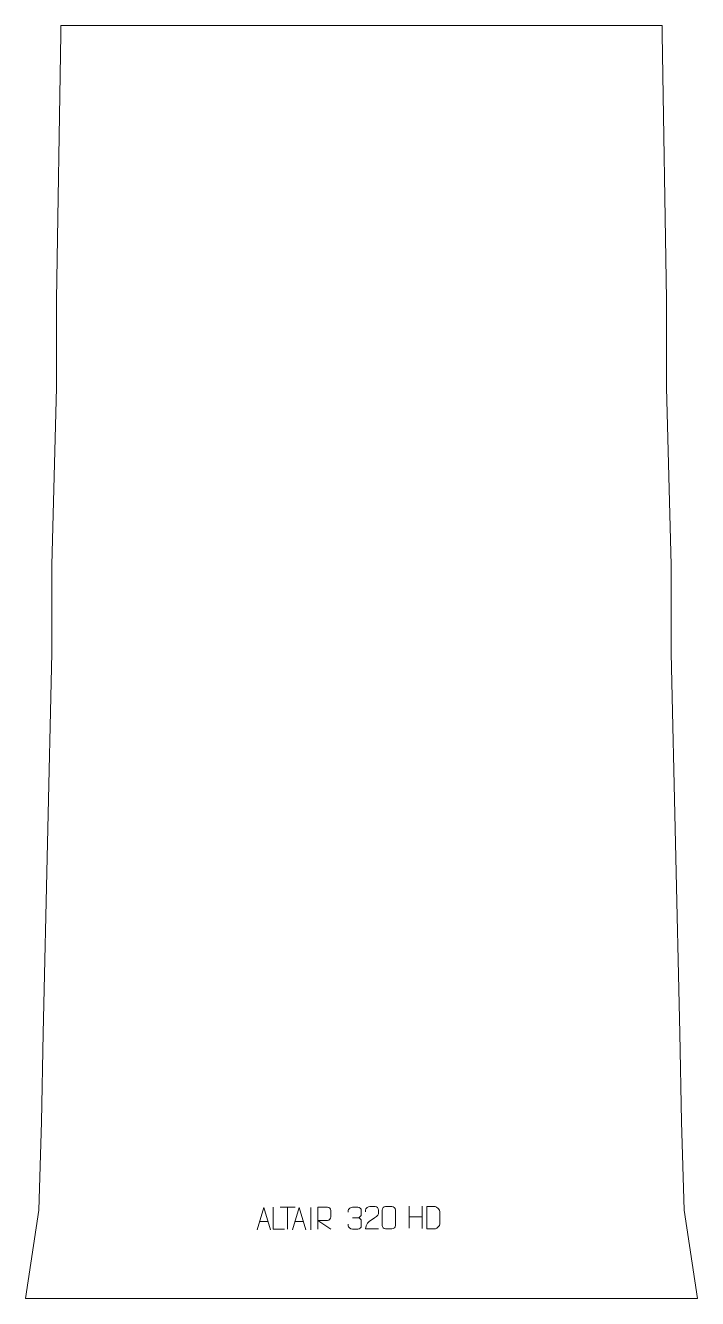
# Model space of a CAD drawing. Header units: millimetres. Extents: x -380 to 380, y -1120 to 320.
import ezdxf

# ---------------------------------------------------------------- set-up
doc = ezdxf.new("R2010")
doc.units = ezdxf.units.MM
doc.header["$MEASUREMENT"] = 0
doc.layers.add('layer 1', color=7, linetype='Continuous')

msp = doc.modelspace()

# ---------------------------------------------------------------- linework, layer by layer
at = {"layer": 'layer 1', "color": 242, "lineweight": 9}
msp.add_open_spline([(380.0533, -1119.9996), (380.0533, -1119.9996), (-380.0533, -1119.9996), (-380.0533, -1119.9996), (-380.0533, -1119.9996), (-380.0533, -1119.9996), (-365.0515, -1019.9845), (-365.0515, -1019.9845), (-365.0515, -1019.9845), (-365.0515, -1019.9845), (-362.0518, -919.9707), (-362.0518, -919.9707), (-362.0518, -919.9707), (-362.0518, -919.9707), (-360.051, -819.9576), (-360.051, -819.9576), (-360.051, -819.9576), (-360.051, -819.9576), (-350.0497, -389.8965), (-350.0497, -389.8965), (-350.0497, -389.8965), (-350.0497, -389.8965), (-350.0497, -289.8815), (-350.0497, -289.8815), (-350.0497, -289.8815), (-350.0497, -289.8815), (-345.0492, -89.8546), (-345.0492, -89.8546), (-345.0492, -89.8546), (-345.0492, -89.8546), (-345.0492, 10.1609), (-345.0492, 10.1609), (-345.0492, 10.1609), (-345.0492, 10.1609), (-340.0483, 310.2028), (-340.0483, 310.2028), (-340.0483, 310.2028), (-340.0483, 310.2028), (-340.0483, 320.2042), (-340.0483, 320.2042), (-340.0483, 320.2042), (-340.0483, 320.2042), (340.0469, 320.2042), (340.0469, 320.2042), (340.0469, 320.2042), (340.0469, 320.2042), (340.0469, 310.2028), (340.0469, 310.2028), (340.0469, 310.2028), (340.0469, 310.2028), (345.0492, 10.1609), (345.0492, 10.1609), (345.0492, 10.1609), (345.0492, 10.1609), (345.0492, -89.8546), (345.0492, -89.8546), (345.0492, -89.8546), (345.0492, -89.8546), (350.0497, -289.8815), (350.0497, -289.8815), (350.0497, -289.8815), (350.0497, -289.8815), (350.0497, -389.8965), (350.0497, -389.8965), (350.0497, -389.8965), (350.0497, -389.8965), (360.051, -819.9576), (360.051, -819.9576), (360.051, -819.9576), (360.051, -819.9576), (362.0518, -919.9707), (362.0518, -919.9707), (362.0518, -919.9707), (362.0518, -919.9707), (365.0515, -1019.9845), (365.0515, -1019.9845), (365.0515, -1019.9845), (365.0515, -1019.9845), (380.0533, -1119.9996), (380.0533, -1119.9996)], degree=3, knots=[0, 0, 0, 0, 0.047619048, 0.047619048, 0.047619048, 0.047619048, 0.095238095, 0.095238095, 0.095238095, 0.095238095, 0.142857143, 0.142857143, 0.142857143, 0.142857143, 0.19047619, 0.19047619, 0.19047619, 0.19047619, 0.238095238, 0.238095238, 0.238095238, 0.238095238, 0.285714286, 0.285714286, 0.285714286, 0.285714286, 0.333333333, 0.333333333, 0.333333333, 0.333333333, 0.380952381, 0.380952381, 0.380952381, 0.380952381, 0.428571429, 0.428571429, 0.428571429, 0.428571429, 0.476190476, 0.476190476, 0.476190476, 0.476190476, 0.523809524, 0.523809524, 0.523809524, 0.523809524, 0.571428571, 0.571428571, 0.571428571, 0.571428571, 0.619047619, 0.619047619, 0.619047619, 0.619047619, 0.666666667, 0.666666667, 0.666666667, 0.666666667, 0.714285714, 0.714285714, 0.714285714, 0.714285714, 0.761904762, 0.761904762, 0.761904762, 0.761904762, 0.80952381, 0.80952381, 0.80952381, 0.80952381, 0.857142857, 0.857142857, 0.857142857, 0.857142857, 0.904761905, 0.904761905, 0.904761905, 0.904761905, 1, 1, 1, 1], dxfattribs=at)
at = {"layer": 'layer 1', "color": 250, "lineweight": 9}
for points, knots in [([(-117.9354, -1042.1181), (-117.9354, -1042.1181), (-110.5644, -1017.1646), (-110.5644, -1017.1646), (-110.5644, -1017.1646), (-110.5644, -1017.1646), (-102.9945, -1042.1181), (-102.9945, -1042.1181)], [0, 0, 0, 0, 0.333333333, 0.333333333, 0.333333333, 0.333333333, 1, 1, 1, 1]), ([(-87.1188, -1041.5504), (-87.1188, -1041.5504), (-100.0679, -1041.5504), (-100.0679, -1041.5504), (-100.0679, -1041.5504), (-100.0679, -1041.5504), (-100.0679, -1016.5968), (-100.0679, -1016.5968)], [0, 0, 0, 0, 0.333333333, 0.333333333, 0.333333333, 0.333333333, 1, 1, 1, 1]), ([(-77.9354, -1042.1181), (-77.9354, -1042.1181), (-70.5644, -1017.1646), (-70.5644, -1017.1646), (-70.5644, -1017.1646), (-70.5644, -1017.1646), (-62.9945, -1042.1181), (-62.9945, -1042.1181)], [0, 0, 0, 0, 0.333333333, 0.333333333, 0.333333333, 0.333333333, 1, 1, 1, 1]), ([(-49.3384, -1041.6269), (-49.3384, -1041.6269), (-49.3384, -1016.6734), (-49.3384, -1016.6734), (-49.3384, -1016.6734), (-45.7436, -1016.6734), (-42.1481, -1016.6734), (-38.5529, -1016.6734), (-38.5529, -1016.6734), (-36.2276, -1016.7111), (-34.6703, -1018.2011), (-34.6744, -1020.5675), (-34.6744, -1020.5675), (-34.6748, -1022.603), (-34.6748, -1025.6624), (-34.6744, -1027.6984), (-34.6744, -1027.6984), (-34.6809, -1029.5739), (-36.4932, -1031.5157), (-38.5027, -1031.5348), (-38.5027, -1031.5348), (-38.5027, -1031.5348), (-49.3384, -1031.5348), (-49.3384, -1031.5348), (-49.3384, -1031.5348), (-49.3384, -1031.5348), (-34.6837, -1041.6269), (-34.6837, -1041.6269)], [0, 0, 0, 0, 0.125, 0.125, 0.125, 0.125, 0.25, 0.25, 0.25, 0.25, 0.375, 0.375, 0.375, 0.375, 0.5, 0.5, 0.5, 0.5, 0.625, 0.625, 0.625, 0.625, 0.75, 0.75, 0.75, 0.75, 1, 1, 1, 1]), ([(-14.9579, -1022.2811), (-14.9579, -1022.2811), (-14.9579, -1020.4239), (-14.9579, -1020.4239), (-14.9579, -1020.4239), (-14.9722, -1018.682), (-12.3077, -1016.5639), (-10.2486, -1016.5866), (-10.2486, -1016.5866), (-8.1845, -1016.5866), (-6.1205, -1016.5866), (-4.0568, -1016.5866), (-4.0568, -1016.5866), (-1.8623, -1016.5778), (-0.264, -1018.4246), (-0.2196, -1020.3367), (-0.2196, -1020.3367), (-0.22, -1021.7718), (-0.22, -1023.2069), (-0.2196, -1024.6424), (-0.2196, -1024.6424), (-0.2682, -1026.2959), (-1.8708, -1028.5259), (-4.0691, -1028.5159), (-4.0691, -1028.5159), (-1.8654, -1028.5271), (-0.2574, -1030.3303), (-0.2034, -1032.3898), (-0.2034, -1032.3898), (-0.2038, -1034.1745), (-0.2038, -1035.9592), (-0.2034, -1037.7443), (-0.2034, -1037.7443), (-0.1933, -1039.8057), (-2.2482, -1041.5688), (-4.0691, -1041.5607), (-4.0691, -1041.5607), (-6.1344, -1041.5604), (-8.1996, -1041.5604), (-10.2652, -1041.5607), (-10.2652, -1041.5607), (-12.4338, -1041.5492), (-14.9648, -1039.149), (-14.9834, -1037.6872), (-14.9834, -1037.6872), (-14.9834, -1037.6872), (-14.9834, -1035.7786), (-14.9834, -1035.7786)], [0, 0, 0, 0, 0.076923077, 0.076923077, 0.076923077, 0.076923077, 0.153846154, 0.153846154, 0.153846154, 0.153846154, 0.230769231, 0.230769231, 0.230769231, 0.230769231, 0.307692308, 0.307692308, 0.307692308, 0.307692308, 0.384615385, 0.384615385, 0.384615385, 0.384615385, 0.461538462, 0.461538462, 0.461538462, 0.461538462, 0.538461538, 0.538461538, 0.538461538, 0.538461538, 0.615384615, 0.615384615, 0.615384615, 0.615384615, 0.692307692, 0.692307692, 0.692307692, 0.692307692, 0.769230769, 0.769230769, 0.769230769, 0.769230769, 0.846153846, 0.846153846, 0.846153846, 0.846153846, 1, 1, 1, 1]), ([(19.3023, -1041.003), (14.3879, -1041.0027), (9.4735, -1041.0027), (4.5594, -1041.003), (4.5594, -1041.003), (4.5594, -1031.0707), (19.2104, -1028.4295), (19.3023, -1024.1192), (19.3023, -1024.1192), (19.302, -1022.6951), (19.302, -1021.2714), (19.3023, -1019.8481), (19.3023, -1019.8481), (19.2854, -1017.771), (17.1626, -1016.0462), (15.4916, -1016.0289), (15.4916, -1016.0289), (13.4184, -1016.0293), (11.3455, -1016.0293), (9.2731, -1016.0289), (9.2731, -1016.0289), (7.451, -1016.0124), (4.6263, -1017.8045), (4.5594, -1019.8981), (4.5594, -1019.8981), (4.5594, -1019.8981), (4.5594, -1021.9529), (4.5594, -1021.9529)], [0, 0, 0, 0, 0.125, 0.125, 0.125, 0.125, 0.25, 0.25, 0.25, 0.25, 0.375, 0.375, 0.375, 0.375, 0.5, 0.5, 0.5, 0.5, 0.625, 0.625, 0.625, 0.625, 0.75, 0.75, 0.75, 0.75, 1, 1, 1, 1]), ([(27.2693, -1016.027), (29.6354, -1016.027), (32.0019, -1016.027), (34.3684, -1016.027), (34.3684, -1016.027), (36.3489, -1015.9914), (38.3749, -1017.4857), (38.402, -1019.9278), (38.402, -1019.9278), (38.4016, -1025.6852), (38.4016, -1031.443), (38.402, -1037.2012), (38.402, -1037.2012), (38.2599, -1039.5288), (36.5535, -1041.0111), (34.3684, -1041.0219), (34.3684, -1041.0219), (31.996, -1041.0215), (29.6236, -1041.0215), (27.2516, -1041.0219), (27.2516, -1041.0219), (25.2931, -1041.1275), (23.2867, -1039.2396), (23.2981, -1037.2186), (23.2981, -1037.2186), (23.2985, -1031.438), (23.2985, -1025.6577), (23.2981, -1019.8779), (23.2981, -1019.8779), (23.3024, -1017.7359), (25.0795, -1016.0134), (27.2693, -1016.027)], [0, 0, 0, 0, 0.111111111, 0.111111111, 0.111111111, 0.111111111, 0.222222222, 0.222222222, 0.222222222, 0.222222222, 0.333333333, 0.333333333, 0.333333333, 0.333333333, 0.444444444, 0.444444444, 0.444444444, 0.444444444, 0.555555556, 0.555555556, 0.555555556, 0.555555556, 0.666666667, 0.666666667, 0.666666667, 0.666666667, 0.777777778, 0.777777778, 0.777777778, 0.777777778, 1, 1, 1, 1]), ([(73.9041, -1040.9748), (76.2359, -1040.9744), (81.1861, -1040.9984), (83.5176, -1040.9987), (83.5176, -1040.9987), (85.4426, -1041.1041), (88.7612, -1037.5625), (88.75, -1035.5452), (88.75, -1035.5452), (88.7496, -1029.7751), (88.7496, -1027.6054), (88.75, -1021.8361), (88.75, -1021.8361), (88.7457, -1019.698), (85.3712, -1016.0379), (83.2188, -1016.0514), (83.2188, -1016.0514), (80.8931, -1016.0514), (76.1688, -1016.0514), (73.8427, -1016.0514), (73.8427, -1016.0514), (73.8431, -1021.7983), (73.9044, -1035.2275), (73.9041, -1040.9748)], [0, 0, 0, 0, 0.142857143, 0.142857143, 0.142857143, 0.142857143, 0.285714286, 0.285714286, 0.285714286, 0.285714286, 0.428571429, 0.428571429, 0.428571429, 0.428571429, 0.571428571, 0.571428571, 0.571428571, 0.571428571, 0.714285714, 0.714285714, 0.714285714, 0.714285714, 1, 1, 1, 1])]:
    msp.add_open_spline(points, degree=3, knots=knots, dxfattribs=at)
for points in [[(-92.0869, -1016.6203), (-92.0869, -1016.6203), (-75.0997, -1016.6203), (-75.0997, -1016.6203)], [(-83.5931, -1041.5503), (-83.5931, -1041.5503), (-83.5931, -1016.5968), (-83.5931, -1016.5968)], [(-57.4649, -1017.1543), (-57.4649, -1017.1543), (-57.4649, -1042.1284), (-57.4649, -1042.1284)], [(53.9747, -1015.6441), (53.9747, -1015.6441), (53.9747, -1040.4216), (53.9747, -1040.4216)], [(68.618, -1015.6441), (68.618, -1015.6441), (68.618, -1040.5976), (68.618, -1040.5976)], [(-115.2128, -1032.8687), (-115.2128, -1032.8687), (-105.7171, -1032.8687), (-105.7171, -1032.8687)], [(-75.2128, -1032.8687), (-75.2128, -1032.8687), (-65.7171, -1032.8687), (-65.7171, -1032.8687)], [(-10.2482, -1028.5263), (-10.2482, -1028.5263), (-4.0518, -1028.5263), (-4.0518, -1028.5263)], [(53.9747, -1027.5264), (53.9747, -1027.5264), (68.618, -1027.526), (68.618, -1027.526)]]:
    msp.add_open_spline(points, degree=3, dxfattribs=at)

doc.saveas('drawing.dxf')
